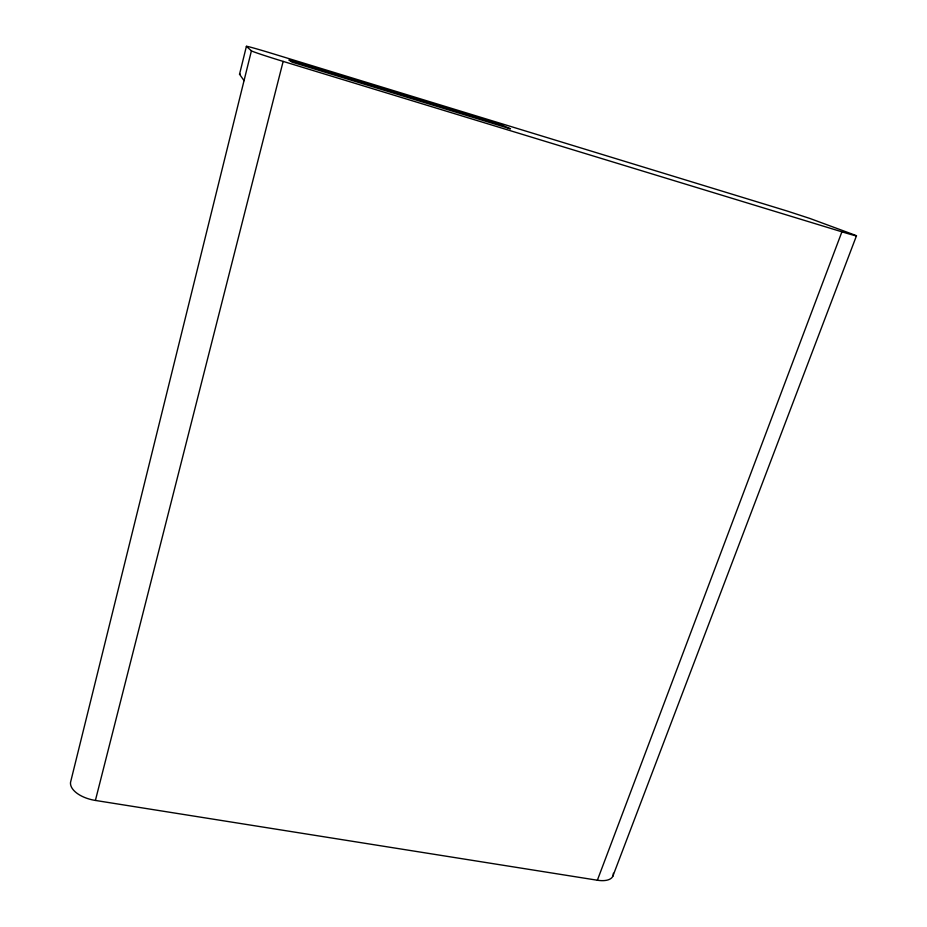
<?xml version="1.0" encoding="UTF-8"?>
<svg xmlns="http://www.w3.org/2000/svg" width="927" height="927" viewBox="0 0 927 927"><rect width="100%" height="100%" fill="white"/><g stroke="black" fill="none" stroke-linecap="round" stroke-linejoin="round"><path stroke-width="1.39" d="M244.044 80.637L239.537 74.241L246.397 46.362A28.876 0.73 17.1 0 1 272.283 53.523L787.035 210.997L809.92 218.471L853.558 234.577A27.648 0.672 17.7 0 1 841.913 231.82L283.152 61.402A30.881 0.834 17.1 0 1 251.414 50.823L246.397 46.362M251.414 50.823L70.545 782.295A26.454 13.708 10.5 0 0 95.4 800.441L597.37 880.233A24.032 11.344 23.3 0 0 613.35 873.246M95.4 800.441L283.152 61.402M597.37 880.233L841.913 231.82M612.828 876.235L856.455 235.852M239.537 74.241A28.714 1.263 16.9 0 1 240.174 74.079M501.889 125.11L288.934 60.035L292.04 62.132L510.476 128.83L501.889 125.11"/></g></svg>
